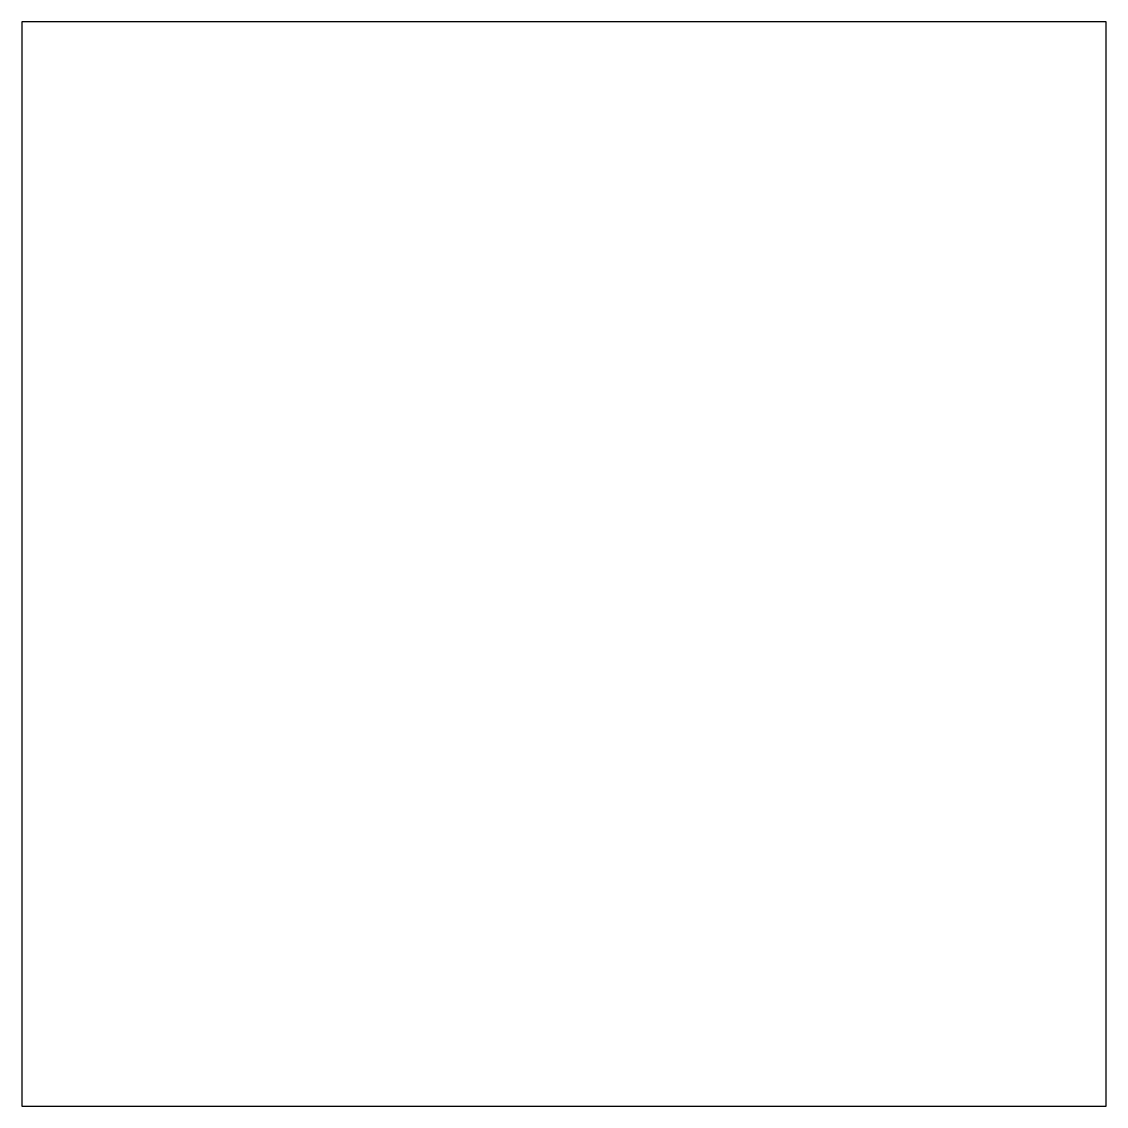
# Model space of a CAD drawing. Extents: x 100 to 200, y 100 to 200.
import ezdxf

# ---------------------------------------------------------------- set-up
doc = ezdxf.new("R2010")
doc.units = 0
doc.header["$MEASUREMENT"] = 0
doc.layers.add('deel 1', color=1, linetype='Continuous')

msp = doc.modelspace()

# ---------------------------------------------------------------- linework, layer by layer
at = {"layer": 'deel 1'}
for p, q in [((200, 200), (100, 200)), ((100, 200), (100, 100)), ((200, 100), (200, 200)), ((100, 100), (200, 100))]:
    msp.add_line(p, q, dxfattribs=at)

doc.saveas('drawing.dxf')
